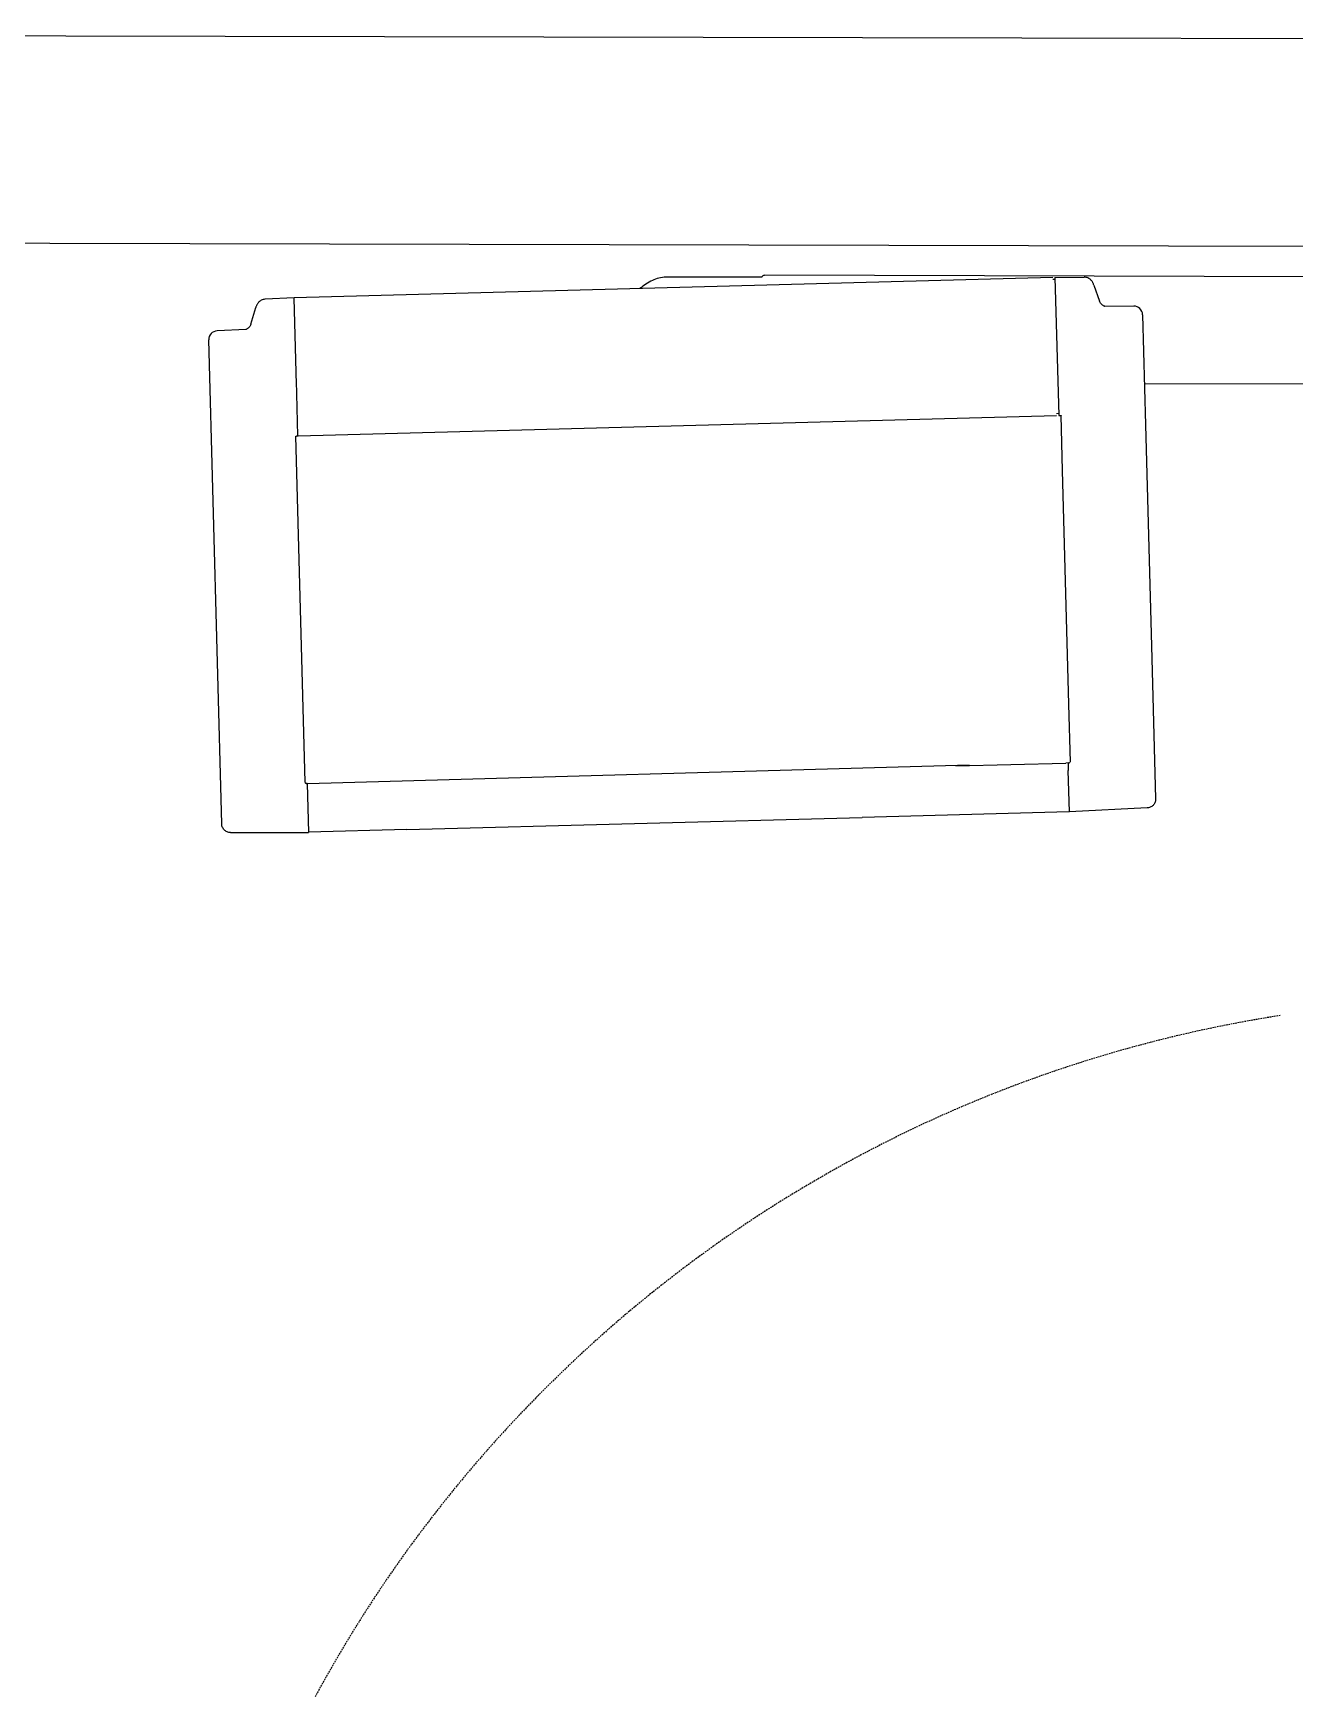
# Model space of a CAD drawing. Header units: millimetres. Extents: x -6176 to 11988, y -1403 to 10916.
# Drawn here: x -4829 to -4421, y 1170 to 1705 of the extents above; entities that cross this region are included whole.
import ezdxf

# ---------------------------------------------------------------- set-up
doc = ezdxf.new("R2010")
doc.units = ezdxf.units.MM
doc.linetypes.add('DASHED', pattern=[0.75, 0.5, -0.25])

# ---------------------------------------------------------------- blocks, each defined once
blk = doc.blocks.new('0125')
at = {"color": 0, "ltscale": 25.4}
for p, q in [((-109.59, 615.56), (-107.56, 540.03)), ((-136.5, 600.81), (-134.47, 525.28)), ((-348.34, 484.71), (-201.25, 488.68))]:
    blk.add_line(p, q, dxfattribs=at)
at = {"color": 0, "linetype": 'DASHED'}
blk.add_ellipse((0, 0), major_axis=(-163.41, -397.41), ratio=1, start_param=3.686045, end_param=8.850473, dxfattribs=at)
at = {"color": 0}
for points in [[(-870.65, 742.25), (-870.65, 742.25), (159.35, 740.07), (159.35, 740.07)], [(-870.63, 675.3), (-870.63, 675.3), (123.75, 672.89), (123.75, 672.89)], [(-232.79, 663.93), (-233.19, 663.94), (-233.54, 663.7), (-233.7, 663.34)], [(122.64, 662.93), (122.64, 662.93), (-232.79, 663.94), (-232.79, 663.94)], [(-139.59, 663.24), (-139.59, 663.24), (-384.78, 656.63), (-384.78, 656.63)], [(-268.94, 662.3), (-270.43, 661.61), (-271.81, 660.72), (-273.05, 659.64)], [(-233.57, 663.34), (-233.57, 663.34), (-264.27, 663.34), (-264.27, 663.34)], [(-138.87, 662.56), (-138.87, 662.56), (-139.57, 662.54), (-139.57, 662.54)], [(-138.89, 663.24), (-138.89, 663.24), (-129.47, 663.33), (-129.47, 663.33)], [(-138.89, 663.24), (-138.89, 663.24), (-137.68, 618.63), (-137.68, 618.63)], [(-126.31, 660.8), (-126.31, 660.8), (-124.47, 655.56), (-124.47, 655.56)], [(-398.77, 648.17), (-398.77, 648.17), (-397.22, 653.5), (-397.22, 653.5)], [(-384.8, 656.62), (-384.8, 656.62), (-394.2, 656.2), (-394.2, 656.2)], [(-384.03, 628.62), (-384.03, 628.62), (-384.78, 656.6), (-384.78, 656.6)], [(-122.99, 654), (-122.99, 654), (-123.14, 654.07), (-123.14, 654.07)], [(-122.86, 653.94), (-122.86, 653.94), (-122.99, 654), (-122.99, 654)], [(-113.42, 653.96), (-113.42, 653.96), (-122.86, 653.89), (-122.86, 653.89)], [(-110.55, 651.19), (-110.59, 652.74), (-111.87, 653.98), (-113.42, 653.96)], [(-110.55, 651.19), (-110.55, 651.19), (-109.59, 615.56), (-109.59, 615.56)], [(-409.72, 645.98), (-411.27, 645.91), (-412.48, 644.61), (-412.44, 643.06)], [(-408.22, 486.53), (-408.22, 486.53), (-412.44, 643.06), (-412.44, 643.06)], [(-400.29, 646.41), (-400.29, 646.41), (-409.72, 645.98), (-409.72, 645.98)], [(-400.41, 646.43), (-400.41, 646.43), (-400.48, 646.41), (-400.48, 646.41)], [(-109.95, 628.97), (-109.95, 628.97), (57.95, 628.7), (57.95, 628.7)], [(-383.58, 612.06), (-383.58, 612.06), (-383.95, 625.62), (-383.95, 625.62)], [(-383.51, 612), (-383.51, 612), (-138.38, 618.6), (-138.38, 618.6)], [(-138.4, 619.3), (-138.4, 619.3), (-137.7, 619.32), (-137.7, 619.32)], [(-137.68, 618.63), (-137.68, 618.63), (-137.46, 618.64), (-137.46, 618.64)], [(-136.98, 618.59), (-136.98, 618.59), (-136.5, 600.81), (-136.5, 600.81)], [(-381.28, 500), (-381.28, 500), (-384.29, 611.92), (-384.29, 611.92)], [(-383.81, 612), (-383.81, 612), (-383.59, 612), (-383.59, 612)], [(-107.56, 540.03), (-107.56, 540.03), (-106.33, 494.66), (-106.33, 494.66)], [(-134.47, 525.28), (-134.47, 525.28), (-133.96, 506.48), (-133.96, 506.48)], [(-380.54, 499.65), (-380.54, 499.65), (-166.59, 505.7), (-166.59, 505.7)], [(-170.93, 505.29), (-170.93, 505.29), (-135.36, 506.25), (-135.36, 506.25)], [(-134.46, 506.29), (-134.46, 506.29), (-135.36, 506.25), (-135.36, 506.25)], [(-134.66, 506.28), (-134.66, 506.28), (-134.64, 505.72), (-134.64, 505.72)], [(-134.23, 490.49), (-134.23, 490.49), (-134.59, 503.78), (-134.59, 503.78)], [(-380.83, 499.65), (-380.83, 499.65), (-380.77, 499.65), (-380.77, 499.65)], [(-380.57, 499.66), (-380.57, 499.66), (-380.77, 499.65), (-380.77, 499.65)], [(-380.57, 499.66), (-380.57, 499.66), (-380.14, 483.81), (-380.14, 483.81)], [(-134.26, 490.48), (-134.26, 490.48), (-201.25, 488.68), (-201.25, 488.68)], [(-109.04, 491.74), (-109.04, 491.74), (-134.23, 490.44), (-134.23, 490.44)], [(-405.37, 483.75), (-405.37, 483.75), (-380.14, 483.81), (-380.14, 483.81)], [(-348.34, 484.71), (-348.34, 484.71), (-380.13, 483.86), (-380.13, 483.86)], [(-153.03, -85.81), (-153.03, -85.81), (58.62, 428.92), (58.62, 428.92)]]:
    blk.add_open_spline(points, degree=3, dxfattribs=at)
for points, knots in [([(-264.27, 663.34), (-264.27, 663.34), (-264.63, 663.33), (-264.63, 663.33), (-264.63, 663.33), (-264.63, 663.33), (-265.21, 663.3), (-265.21, 663.3), (-265.21, 663.3), (-265.21, 663.3), (-265.79, 663.23), (-265.79, 663.23), (-265.79, 663.23), (-265.79, 663.23), (-266.36, 663.14), (-266.36, 663.14), (-266.36, 663.14), (-266.36, 663.14), (-266.93, 663.01), (-266.93, 663.01), (-266.93, 663.01), (-266.93, 663.01), (-267.49, 662.86), (-267.49, 662.86), (-267.49, 662.86), (-267.49, 662.86), (-268.04, 662.67), (-268.04, 662.67), (-268.04, 662.67), (-268.04, 662.67), (-268.59, 662.46), (-268.59, 662.46), (-268.59, 662.46), (-268.59, 662.46), (-268.94, 662.3), (-268.94, 662.3)], [0, 0, 0, 0, 0.111111, 0.111111, 0.111111, 0.111111, 0.222222, 0.222222, 0.222222, 0.222222, 0.333333, 0.333333, 0.333333, 0.333333, 0.444444, 0.444444, 0.444444, 0.444444, 0.555556, 0.555556, 0.555556, 0.555556, 0.666667, 0.666667, 0.666667, 0.666667, 0.777778, 0.777778, 0.777778, 0.777778, 0.888889, 0.888889, 0.888889, 0.888889, 1, 1, 1, 1]), ([(-126.31, 660.8), (-126.31, 660.8), (-126.39, 661), (-126.39, 661), (-126.39, 661), (-126.39, 661), (-126.46, 661.17), (-126.46, 661.17), (-126.46, 661.17), (-126.46, 661.17), (-126.53, 661.33), (-126.53, 661.33), (-126.53, 661.33), (-126.53, 661.33), (-126.6, 661.49), (-126.6, 661.49), (-126.6, 661.49), (-126.6, 661.49), (-126.68, 661.65), (-126.68, 661.65), (-126.68, 661.65), (-126.68, 661.65), (-126.78, 661.81), (-126.78, 661.81), (-126.78, 661.81), (-126.78, 661.81), (-126.88, 661.97), (-126.88, 661.97), (-126.88, 661.97), (-126.88, 661.97), (-127.01, 662.14), (-127.01, 662.14), (-127.01, 662.14), (-127.01, 662.14), (-127.15, 662.31), (-127.15, 662.31), (-127.15, 662.31), (-127.15, 662.31), (-127.32, 662.48), (-127.32, 662.48), (-127.32, 662.48), (-127.32, 662.48), (-127.51, 662.65), (-127.51, 662.65), (-127.51, 662.65), (-127.51, 662.65), (-127.73, 662.8), (-127.73, 662.8), (-127.73, 662.8), (-127.73, 662.8), (-127.96, 662.95), (-127.96, 662.95), (-127.96, 662.95), (-127.96, 662.95), (-128.22, 663.08), (-128.22, 663.08), (-128.22, 663.08), (-128.22, 663.08), (-128.5, 663.18), (-128.5, 663.18), (-128.5, 663.18), (-128.5, 663.18), (-128.79, 663.26), (-128.79, 663.26), (-128.79, 663.26), (-128.79, 663.26), (-129.1, 663.31), (-129.1, 663.31), (-129.1, 663.31), (-129.1, 663.31), (-129.42, 663.33), (-129.42, 663.33), (-129.42, 663.33), (-129.42, 663.33), (-129.47, 663.33), (-129.47, 663.33)], [0, 0, 0, 0, 0.052632, 0.052632, 0.052632, 0.052632, 0.105263, 0.105263, 0.105263, 0.105263, 0.157895, 0.157895, 0.157895, 0.157895, 0.210526, 0.210526, 0.210526, 0.210526, 0.263158, 0.263158, 0.263158, 0.263158, 0.315789, 0.315789, 0.315789, 0.315789, 0.368421, 0.368421, 0.368421, 0.368421, 0.421053, 0.421053, 0.421053, 0.421053, 0.473684, 0.473684, 0.473684, 0.473684, 0.526316, 0.526316, 0.526316, 0.526316, 0.578947, 0.578947, 0.578947, 0.578947, 0.631579, 0.631579, 0.631579, 0.631579, 0.684211, 0.684211, 0.684211, 0.684211, 0.736842, 0.736842, 0.736842, 0.736842, 0.789474, 0.789474, 0.789474, 0.789474, 0.842105, 0.842105, 0.842105, 0.842105, 0.894737, 0.894737, 0.894737, 0.894737, 0.947368, 0.947368, 0.947368, 0.947368, 1, 1, 1, 1]), ([(-394.2, 656.2), (-394.2, 656.2), (-394.25, 656.2), (-394.25, 656.2), (-394.25, 656.2), (-394.25, 656.2), (-394.57, 656.16), (-394.57, 656.16), (-394.57, 656.16), (-394.57, 656.16), (-394.87, 656.1), (-394.87, 656.1), (-394.87, 656.1), (-394.87, 656.1), (-395.16, 656), (-395.16, 656), (-395.16, 656), (-395.16, 656), (-395.43, 655.88), (-395.43, 655.88), (-395.43, 655.88), (-395.43, 655.88), (-395.68, 655.74), (-395.68, 655.74), (-395.68, 655.74), (-395.68, 655.74), (-395.91, 655.58), (-395.91, 655.58), (-395.91, 655.58), (-395.91, 655.58), (-396.12, 655.41), (-396.12, 655.41), (-396.12, 655.41), (-396.12, 655.41), (-396.3, 655.23), (-396.3, 655.23), (-396.3, 655.23), (-396.3, 655.23), (-396.46, 655.05), (-396.46, 655.05), (-396.46, 655.05), (-396.46, 655.05), (-396.59, 654.87), (-396.59, 654.87), (-396.59, 654.87), (-396.59, 654.87), (-396.71, 654.7), (-396.71, 654.7), (-396.71, 654.7), (-396.71, 654.7), (-396.81, 654.53), (-396.81, 654.53), (-396.81, 654.53), (-396.81, 654.53), (-396.89, 654.37), (-396.89, 654.37), (-396.89, 654.37), (-396.89, 654.37), (-396.97, 654.2), (-396.97, 654.2), (-396.97, 654.2), (-396.97, 654.2), (-397.03, 654.04), (-397.03, 654.04), (-397.03, 654.04), (-397.03, 654.04), (-397.1, 653.88), (-397.1, 653.88), (-397.1, 653.88), (-397.1, 653.88), (-397.16, 653.7), (-397.16, 653.7), (-397.16, 653.7), (-397.16, 653.7), (-397.22, 653.5), (-397.22, 653.5)], [0, 0, 0, 0, 0.052632, 0.052632, 0.052632, 0.052632, 0.105263, 0.105263, 0.105263, 0.105263, 0.157895, 0.157895, 0.157895, 0.157895, 0.210526, 0.210526, 0.210526, 0.210526, 0.263158, 0.263158, 0.263158, 0.263158, 0.315789, 0.315789, 0.315789, 0.315789, 0.368421, 0.368421, 0.368421, 0.368421, 0.421053, 0.421053, 0.421053, 0.421053, 0.473684, 0.473684, 0.473684, 0.473684, 0.526316, 0.526316, 0.526316, 0.526316, 0.578947, 0.578947, 0.578947, 0.578947, 0.631579, 0.631579, 0.631579, 0.631579, 0.684211, 0.684211, 0.684211, 0.684211, 0.736842, 0.736842, 0.736842, 0.736842, 0.789474, 0.789474, 0.789474, 0.789474, 0.842105, 0.842105, 0.842105, 0.842105, 0.894737, 0.894737, 0.894737, 0.894737, 0.947368, 0.947368, 0.947368, 0.947368, 1, 1, 1, 1]), ([(-123.14, 654.07), (-123.14, 654.07), (-123.31, 654.16), (-123.31, 654.16), (-123.31, 654.16), (-123.31, 654.16), (-123.49, 654.28), (-123.49, 654.28), (-123.49, 654.28), (-123.49, 654.28), (-123.67, 654.42), (-123.67, 654.42), (-123.67, 654.42), (-123.67, 654.42), (-123.85, 654.59), (-123.85, 654.59), (-123.85, 654.59), (-123.85, 654.59), (-124.02, 654.78), (-124.02, 654.78), (-124.02, 654.78), (-124.02, 654.78), (-124.17, 654.98), (-124.17, 654.98), (-124.17, 654.98), (-124.17, 654.98), (-124.3, 655.19), (-124.3, 655.19), (-124.3, 655.19), (-124.3, 655.19), (-124.41, 655.41), (-124.41, 655.41), (-124.41, 655.41), (-124.41, 655.41), (-124.47, 655.57), (-124.47, 655.57)], [0, 0, 0, 0, 0.111111, 0.111111, 0.111111, 0.111111, 0.222222, 0.222222, 0.222222, 0.222222, 0.333333, 0.333333, 0.333333, 0.333333, 0.444444, 0.444444, 0.444444, 0.444444, 0.555556, 0.555556, 0.555556, 0.555556, 0.666667, 0.666667, 0.666667, 0.666667, 0.777778, 0.777778, 0.777778, 0.777778, 0.888889, 0.888889, 0.888889, 0.888889, 1, 1, 1, 1]), ([(-122.67, 653.89), (-122.67, 653.89), (-122.67, 653.89), (-122.67, 653.89), (-122.67, 653.89), (-122.67, 653.89), (-122.75, 653.91), (-122.75, 653.91), (-122.75, 653.91), (-122.75, 653.91), (-122.86, 653.94), (-122.86, 653.94)], [0, 0, 0, 0, 0.333333, 0.333333, 0.333333, 0.333333, 0.666667, 0.666667, 0.666667, 0.666667, 1, 1, 1, 1]), ([(-398.77, 648.18), (-398.77, 648.18), (-398.82, 648.02), (-398.82, 648.02), (-398.82, 648.02), (-398.82, 648.02), (-398.92, 647.79), (-398.92, 647.79), (-398.92, 647.79), (-398.92, 647.79), (-399.05, 647.57), (-399.05, 647.57), (-399.05, 647.57), (-399.05, 647.57), (-399.19, 647.36), (-399.19, 647.36), (-399.19, 647.36), (-399.19, 647.36), (-399.35, 647.16), (-399.35, 647.16), (-399.35, 647.16), (-399.35, 647.16), (-399.52, 646.99), (-399.52, 646.99), (-399.52, 646.99), (-399.52, 646.99), (-399.7, 646.83), (-399.7, 646.83), (-399.7, 646.83), (-399.7, 646.83), (-399.87, 646.71), (-399.87, 646.71), (-399.87, 646.71), (-399.87, 646.71), (-400.03, 646.6), (-400.03, 646.6), (-400.03, 646.6), (-400.03, 646.6), (-400.18, 646.53), (-400.18, 646.53), (-400.18, 646.53), (-400.18, 646.53), (-400.31, 646.47), (-400.31, 646.47), (-400.31, 646.47), (-400.31, 646.47), (-400.41, 646.43), (-400.41, 646.43)], [0, 0, 0, 0, 0.083333, 0.083333, 0.083333, 0.083333, 0.166667, 0.166667, 0.166667, 0.166667, 0.25, 0.25, 0.25, 0.25, 0.333333, 0.333333, 0.333333, 0.333333, 0.416667, 0.416667, 0.416667, 0.416667, 0.5, 0.5, 0.5, 0.5, 0.583333, 0.583333, 0.583333, 0.583333, 0.666667, 0.666667, 0.666667, 0.666667, 0.75, 0.75, 0.75, 0.75, 0.833333, 0.833333, 0.833333, 0.833333, 0.916667, 0.916667, 0.916667, 0.916667, 1, 1, 1, 1]), ([(-383.95, 625.62), (-383.95, 625.62), (-383.96, 626.11), (-383.96, 626.11), (-383.96, 626.11), (-383.96, 626.11), (-383.97, 626.72), (-383.97, 626.72), (-383.97, 626.72), (-383.97, 626.72), (-383.99, 627.38), (-383.99, 627.38), (-383.99, 627.38), (-383.99, 627.38), (-384.01, 628.03), (-384.01, 628.03), (-384.01, 628.03), (-384.01, 628.03), (-384.03, 628.62), (-384.03, 628.62)], [0, 0, 0, 0, 0.2, 0.2, 0.2, 0.2, 0.4, 0.4, 0.4, 0.4, 0.6, 0.6, 0.6, 0.6, 0.8, 0.8, 0.8, 0.8, 1, 1, 1, 1]), ([(-137.46, 618.64), (-137.46, 618.64), (-137.4, 618.64), (-137.4, 618.64), (-137.4, 618.64), (-137.4, 618.64), (-137.3, 618.64), (-137.3, 618.64)], [0, 0, 0, 0, 0.5, 0.5, 0.5, 0.5, 1, 1, 1, 1]), ([(-137.3, 618.64), (-137.3, 618.64), (-137.21, 618.63), (-137.21, 618.63), (-137.21, 618.63), (-137.21, 618.63), (-137.12, 618.62), (-137.12, 618.62), (-137.12, 618.62), (-137.12, 618.62), (-137.04, 618.6), (-137.04, 618.6)], [0, 0, 0, 0, 0.333333, 0.333333, 0.333333, 0.333333, 0.666667, 0.666667, 0.666667, 0.666667, 1, 1, 1, 1]), ([(-137.04, 618.6), (-137.04, 618.6), (-136.97, 618.58), (-136.97, 618.58), (-136.97, 618.58), (-136.97, 618.58), (-136.92, 618.56), (-136.92, 618.56), (-136.92, 618.56), (-136.92, 618.56), (-136.87, 618.55), (-136.87, 618.55), (-136.87, 618.55), (-136.87, 618.55), (-136.84, 618.53), (-136.84, 618.53), (-136.84, 618.53), (-136.84, 618.53), (-136.83, 618.53), (-136.83, 618.53)], [0, 0, 0, 0, 0.2, 0.2, 0.2, 0.2, 0.4, 0.4, 0.4, 0.4, 0.6, 0.6, 0.6, 0.6, 0.8, 0.8, 0.8, 0.8, 1, 1, 1, 1]), ([(-384.31, 611.91), (-384.31, 611.91), (-384.25, 611.94), (-384.25, 611.94), (-384.25, 611.94), (-384.25, 611.94), (-384.18, 611.96), (-384.18, 611.96), (-384.18, 611.96), (-384.18, 611.96), (-384.09, 611.98), (-384.09, 611.98), (-384.09, 611.98), (-384.09, 611.98), (-384, 611.99), (-384, 611.99), (-384, 611.99), (-384, 611.99), (-383.9, 612), (-383.9, 612), (-383.9, 612), (-383.9, 612), (-383.81, 612), (-383.81, 612)], [0, 0, 0, 0, 0.166667, 0.166667, 0.166667, 0.166667, 0.333333, 0.333333, 0.333333, 0.333333, 0.5, 0.5, 0.5, 0.5, 0.666667, 0.666667, 0.666667, 0.666667, 0.833333, 0.833333, 0.833333, 0.833333, 1, 1, 1, 1]), ([(-134.65, 505.88), (-134.65, 505.88), (-134.63, 505.47), (-134.63, 505.47), (-134.63, 505.47), (-134.63, 505.47), (-134.63, 505.32), (-134.63, 505.32)], [0, 0, 0, 0, 0.5, 0.5, 0.5, 0.5, 1, 1, 1, 1]), ([(-134.63, 505.32), (-134.63, 505.32), (-134.62, 505.01), (-134.62, 505.01), (-134.62, 505.01), (-134.62, 505.01), (-134.61, 504.55), (-134.61, 504.55), (-134.61, 504.55), (-134.61, 504.55), (-134.6, 504.13), (-134.6, 504.13), (-134.6, 504.13), (-134.6, 504.13), (-134.59, 503.78), (-134.59, 503.78)], [0, 0, 0, 0, 0.25, 0.25, 0.25, 0.25, 0.5, 0.5, 0.5, 0.5, 0.75, 0.75, 0.75, 0.75, 1, 1, 1, 1]), ([(-134.46, 506.29), (-134.46, 506.29), (-134.27, 506.32), (-134.27, 506.32), (-134.27, 506.32), (-134.27, 506.32), (-134.11, 506.39), (-134.11, 506.39), (-134.11, 506.39), (-134.11, 506.39), (-134.03, 506.46), (-134.03, 506.46)], [0, 0, 0, 0, 0.333333, 0.333333, 0.333333, 0.333333, 0.666667, 0.666667, 0.666667, 0.666667, 1, 1, 1, 1]), ([(-381.27, 499.95), (-381.27, 499.95), (-381.23, 499.84), (-381.23, 499.84), (-381.23, 499.84), (-381.23, 499.84), (-381.12, 499.74), (-381.12, 499.74), (-381.12, 499.74), (-381.12, 499.74), (-381.07, 499.71), (-381.07, 499.71)], [0, 0, 0, 0, 0.333333, 0.333333, 0.333333, 0.333333, 0.666667, 0.666667, 0.666667, 0.666667, 1, 1, 1, 1]), ([(-381.07, 499.71), (-381.07, 499.71), (-380.96, 499.67), (-380.96, 499.67), (-380.96, 499.67), (-380.96, 499.67), (-380.83, 499.65), (-380.83, 499.65)], [0, 0, 0, 0, 0.5, 0.5, 0.5, 0.5, 1, 1, 1, 1]), ([(-106.33, 494.66), (-106.33, 494.66), (-106.34, 494.4), (-106.34, 494.4), (-106.34, 494.4), (-106.34, 494.4), (-106.37, 494.14), (-106.37, 494.14), (-106.37, 494.14), (-106.37, 494.14), (-106.42, 493.89), (-106.42, 493.89), (-106.42, 493.89), (-106.42, 493.89), (-106.49, 493.65), (-106.49, 493.65), (-106.49, 493.65), (-106.49, 493.65), (-106.59, 493.41), (-106.59, 493.41), (-106.59, 493.41), (-106.59, 493.41), (-106.7, 493.18), (-106.7, 493.18), (-106.7, 493.18), (-106.7, 493.18), (-106.84, 492.96), (-106.84, 492.96), (-106.84, 492.96), (-106.84, 492.96), (-107, 492.75), (-107, 492.75), (-107, 492.75), (-107, 492.75), (-107.18, 492.55), (-107.18, 492.55), (-107.18, 492.55), (-107.18, 492.55), (-107.38, 492.37), (-107.38, 492.37), (-107.38, 492.37), (-107.38, 492.37), (-107.6, 492.21), (-107.6, 492.21), (-107.6, 492.21), (-107.6, 492.21), (-107.84, 492.07), (-107.84, 492.07), (-107.84, 492.07), (-107.84, 492.07), (-108.09, 491.95), (-108.09, 491.95), (-108.09, 491.95), (-108.09, 491.95), (-108.36, 491.85), (-108.36, 491.85), (-108.36, 491.85), (-108.36, 491.85), (-108.63, 491.79), (-108.63, 491.79), (-108.63, 491.79), (-108.63, 491.79), (-108.92, 491.74), (-108.92, 491.74), (-108.92, 491.74), (-108.92, 491.74), (-109.04, 491.74), (-109.04, 491.74)], [0, 0, 0, 0, 0.058824, 0.058824, 0.058824, 0.058824, 0.117647, 0.117647, 0.117647, 0.117647, 0.176471, 0.176471, 0.176471, 0.176471, 0.235294, 0.235294, 0.235294, 0.235294, 0.294118, 0.294118, 0.294118, 0.294118, 0.352941, 0.352941, 0.352941, 0.352941, 0.411765, 0.411765, 0.411765, 0.411765, 0.470588, 0.470588, 0.470588, 0.470588, 0.529412, 0.529412, 0.529412, 0.529412, 0.588235, 0.588235, 0.588235, 0.588235, 0.647059, 0.647059, 0.647059, 0.647059, 0.705882, 0.705882, 0.705882, 0.705882, 0.764706, 0.764706, 0.764706, 0.764706, 0.823529, 0.823529, 0.823529, 0.823529, 0.882353, 0.882353, 0.882353, 0.882353, 0.941176, 0.941176, 0.941176, 0.941176, 1, 1, 1, 1]), ([(-405.37, 483.75), (-405.37, 483.75), (-405.66, 483.77), (-405.66, 483.77), (-405.66, 483.77), (-405.66, 483.77), (-405.95, 483.81), (-405.95, 483.81), (-405.95, 483.81), (-405.95, 483.81), (-406.23, 483.89), (-406.23, 483.89), (-406.23, 483.89), (-406.23, 483.89), (-406.51, 483.99), (-406.51, 483.99), (-406.51, 483.99), (-406.51, 483.99), (-406.77, 484.12), (-406.77, 484.12), (-406.77, 484.12), (-406.77, 484.12), (-407.02, 484.28), (-407.02, 484.28), (-407.02, 484.28), (-407.02, 484.28), (-407.25, 484.46), (-407.25, 484.46), (-407.25, 484.46), (-407.25, 484.46), (-407.46, 484.66), (-407.46, 484.66), (-407.46, 484.66), (-407.46, 484.66), (-407.65, 484.89), (-407.65, 484.89), (-407.65, 484.89), (-407.65, 484.89), (-407.81, 485.13), (-407.81, 485.13), (-407.81, 485.13), (-407.81, 485.13), (-407.95, 485.39), (-407.95, 485.39), (-407.95, 485.39), (-407.95, 485.39), (-408.06, 485.66), (-408.06, 485.66), (-408.06, 485.66), (-408.06, 485.66), (-408.15, 485.94), (-408.15, 485.94), (-408.15, 485.94), (-408.15, 485.94), (-408.2, 486.23), (-408.2, 486.23), (-408.2, 486.23), (-408.2, 486.23), (-408.22, 486.53), (-408.22, 486.53)], [0, 0, 0, 0, 0.066667, 0.066667, 0.066667, 0.066667, 0.133333, 0.133333, 0.133333, 0.133333, 0.2, 0.2, 0.2, 0.2, 0.266667, 0.266667, 0.266667, 0.266667, 0.333333, 0.333333, 0.333333, 0.333333, 0.4, 0.4, 0.4, 0.4, 0.466667, 0.466667, 0.466667, 0.466667, 0.533333, 0.533333, 0.533333, 0.533333, 0.6, 0.6, 0.6, 0.6, 0.666667, 0.666667, 0.666667, 0.666667, 0.733333, 0.733333, 0.733333, 0.733333, 0.8, 0.8, 0.8, 0.8, 0.866667, 0.866667, 0.866667, 0.866667, 0.933333, 0.933333, 0.933333, 0.933333, 1, 1, 1, 1])]:
    blk.add_open_spline(points, degree=3, knots=knots, dxfattribs=at)

msp = doc.modelspace()

# ---------------------------------------------------------------- block references
at = {"color": 0}
msp.add_blockref('0125', (-4359.77, 962.87), dxfattribs=at)

doc.saveas('drawing.dxf')
